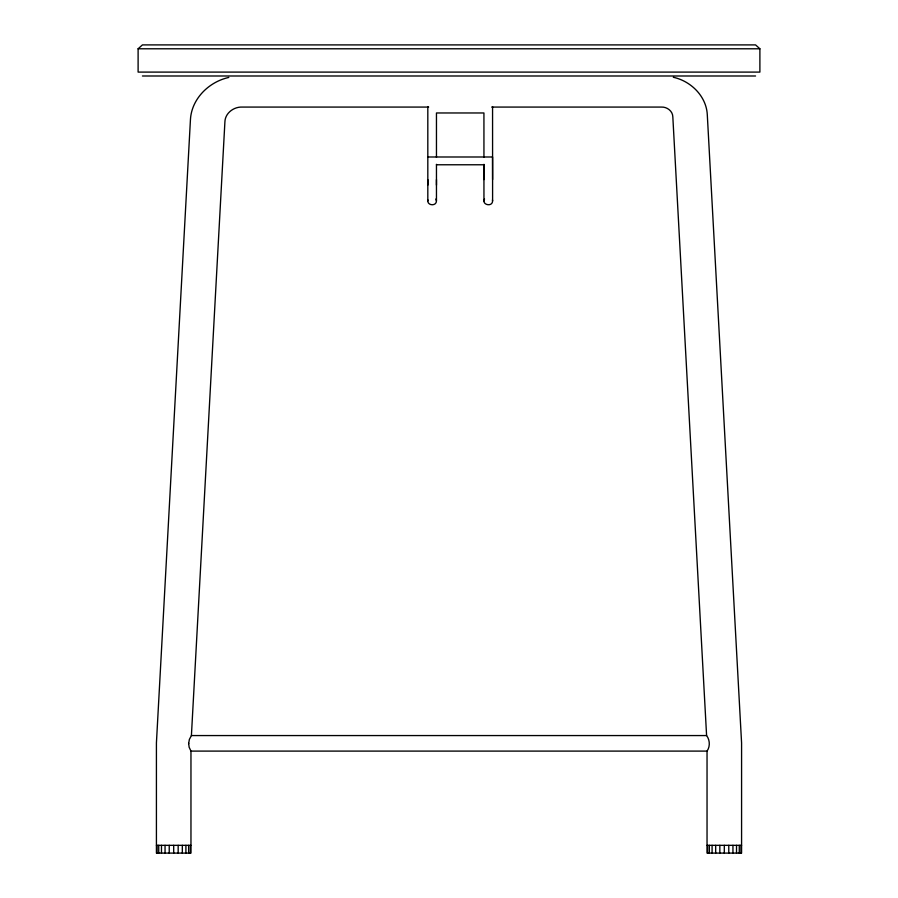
<?xml version="1.0" encoding="UTF-8"?>
<svg xmlns="http://www.w3.org/2000/svg" width="898" height="898" viewBox="0 0 898 898"><rect width="100%" height="100%" fill="white"/><g stroke="black" fill="none" stroke-linecap="round" stroke-linejoin="round"><path stroke-width="1.35" d="M427.818 185.123L427.818 179.589M188.647 743.667L189.366 739.447L191.409 735.563L706.591 735.563C709.948 739.941 710.262 746.575 707.04 751.098L190.96 751.098L189.13 747.215L188.67 743.331M191.409 735.563L224.904 121.937C225.095 113.114 233.817 106.682 242.247 107.075L428.66 107.075M436.462 164.323L436.462 200.961C436.417 206.686 426.46 205.586 427.964 199.951M492.564 106.57L492.598 200.961C492.474 207.416 481.205 204.811 484.527 199.008M138.112 48.784L142.434 44.9L755.566 44.9L759.888 48.784L759.888 72.098L138.112 72.098L138.112 48.784L759.888 48.784M228.81 77.441C209.054 81.752 191.667 98.668 190.455 119.423L156.42 742.949L156.42 853.1L190.96 853.1L190.96 751.098M142.434 75.993L755.566 75.993M491.745 107.075L661.343 107.075C666.945 106.75 672.77 111.038 672.827 116.92L706.591 735.563M427.818 156.993L492.564 156.993L492.598 179.589M436.462 164.772L483.932 164.772L483.955 200.961M156.42 845.332L190.96 845.332M707.04 845.332L741.58 845.332M673.309 77.262C690.787 81.089 706.176 96.041 707.276 114.405L741.58 742.949L741.58 853.1L707.04 853.1L707.04 751.098M435.878 199.008L436.462 200.961M492.441 199.951L492.598 200.961M483.943 157.386L483.932 112.968L436.462 112.968L436.462 157.386M483.943 164.323L483.955 179.589M436.462 179.589L436.462 185.123M740.985 845.332L740.985 853.1M739.267 845.332L739.267 853.1M736.517 845.332L736.517 853.1M732.948 845.332L732.948 853.1M728.772 845.332L728.772 853.1M724.304 845.332L724.304 853.1M719.837 845.332L719.837 853.1M715.672 845.332L715.672 853.1M712.092 845.332L712.092 853.1M709.353 845.332L709.353 853.1M707.624 845.332L707.624 853.1M427.818 106.57L427.818 200.961M190.376 845.332L190.376 853.1M188.647 845.332L188.647 853.1M185.908 845.332L185.908 853.1M182.328 845.332L182.328 853.1M178.163 845.332L178.163 853.1M173.696 845.332L173.696 853.1M169.228 845.332L169.228 853.1M165.052 845.332L165.052 853.1M161.483 845.332L161.483 853.1M158.733 845.332L158.733 853.1M157.015 845.332L157.015 853.1"/></g></svg>
